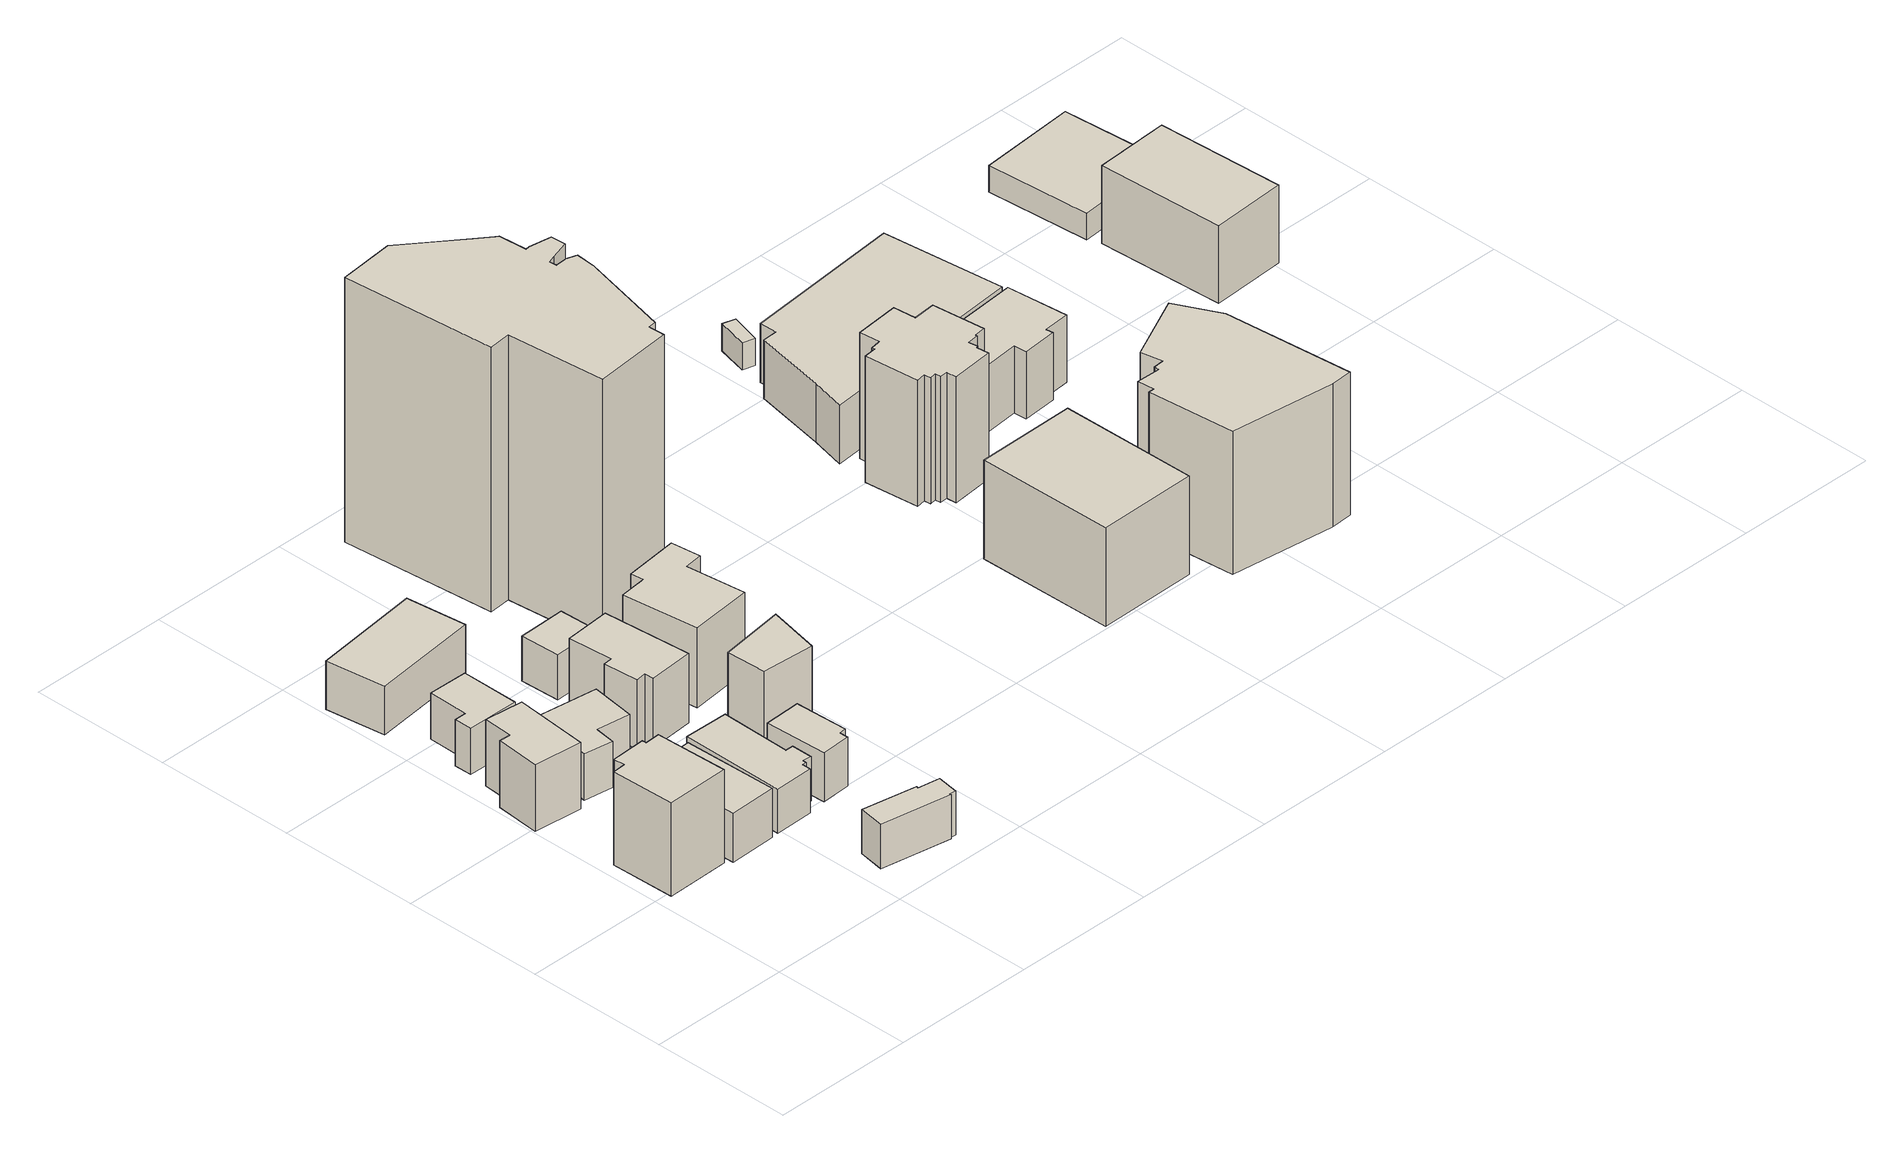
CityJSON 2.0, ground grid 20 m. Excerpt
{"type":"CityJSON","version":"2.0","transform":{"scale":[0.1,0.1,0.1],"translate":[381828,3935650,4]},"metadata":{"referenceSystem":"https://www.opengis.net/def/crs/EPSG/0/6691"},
"CityObjects":{
"building1":{"type":"Building","attributes":{"平成28年度建物利用現況.図形面積":92.58,"平成28年度建物利用現況.建物地上階数":2,"平成28年度建物利用現況.建物地下階数":0,"平成28年度建物利用現況.建物構造コード":"21","平成28年度建物利用現況.建物用途分類コード":"142","平成28年度建物利用現況.建物用途細分類コード":"0","平成28年度建物利用現況.延べ面積換算コード":"1","平成28年度建物利用現況.変化フラグ":"0","平成28年度建物利用現況.延べ面積換算係数":"1.000","平成28年度建物利用現況.過年度修正フラグ":"0","平成28年度建物利用現況.調整フラグ":"0","平成28年度建物利用現況.区市町村コード":"111","平成28年度建物利用現況.大字・町コード":"59","平成28年度建物利用現況.町・丁目コード":"3","平成28年度建物利用現況.13_区市町村コード_大字・町コード_町・丁目コード":"13111059003","平成28年度建物利用現況.区市町村名称":"大田区","平成28年度建物利用現況.町丁目名称":"矢口三丁目","地域地区":"11,18,25","多摩川浸水想定区域（計画規模）.規模":"L1","多摩川浸水想定区域（計画規模）.浸水ランク":"2","多摩川浸水想定区域（計画規模）.浸水深":2.26,"多摩川浸水想定区域（想定最大規模）.規模":"L2","多摩川浸水想定区域（想定最大規模）.浸水ランク":"3","多摩川浸水想定区域（想定最大規模）.浸水深":3.07,"多摩川浸水想定区域（想定最大規模）.継続時間":1,"城南地区浸水想定区域（想定最大規模）.規模":"L2","城南地区浸水想定区域（想定最大規模）.浸水ランク":"1","城南地区浸水想定区域（想定最大規模）.浸水深":0.427,"usage":"415","measuredHeight":14,"storeysAboveGround":2,"storeysBelowGround":0,"BuildingDetails.buildingRoofEdgeArea":92.58,"BuildingDetails.fireproofStructureType":"1003","BuildingDetails.districtsAndZonesType":"11","BuildingDetails.landUsePlanType":"2115","BuildingDetails.prefecture":"13","BuildingDetails.city":"13111","BuildingDetails.surveyYear":2016},"geometry":[{"type":"Solid","lod":"1","boundaries":[[[[0,1,2,3,4,5,6,7]],[[6,8,9,7]],[[5,10,8,6]],[[4,11,10,5]],[[3,12,11,4]],[[2,13,12,3]],[[1,14,13,2]],[[0,15,14,1]],[[7,9,15,0]],[[8,10,11,12,13,14,15,9]]]]}]},
"building2":{"type":"Building","attributes":{"平成28年度建物利用現況.図形面積":66.77,"平成28年度建物利用現況.建物地上階数":2,"平成28年度建物利用現況.建物地下階数":0,"平成28年度建物利用現況.建物構造コード":"21","平成28年度建物利用現況.建物用途分類コード":"131","平成28年度建物利用現況.建物用途細分類コード":"0","平成28年度建物利用現況.延べ面積換算コード":"2","平成28年度建物利用現況.変化フラグ":"0","平成28年度建物利用現況.延べ面積換算係数":"0.900","平成28年度建物利用現況.過年度修正フラグ":"0","平成28年度建物利用現況.調整フラグ":"0","平成28年度建物利用現況.区市町村コード":"111","平成28年度建物利用現況.大字・町コード":"59","平成28年度建物利用現況.町・丁目コード":"3","平成28年度建物利用現況.13_区市町村コード_大字・町コード_町・丁目コード":"13111059003","平成28年度建物利用現況.区市町村名称":"大田区","平成28年度建物利用現況.町丁目名称":"矢口三丁目","地域地区":"11,18,25","多摩川浸水想定区域（計画規模）.規模":"L1","多摩川浸水想定区域（計画規模）.浸水ランク":"2","多摩川浸水想定区域（計画規模）.浸水深":2.33,"多摩川浸水想定区域（想定最大規模）.規模":"L2","多摩川浸水想定区域（想定最大規模）.浸水ランク":"3","多摩川浸水想定区域（想定最大規模）.浸水深":3.12,"多摩川浸水想定区域（想定最大規模）.継続時間":2,"城南地区浸水想定区域（想定最大規模）.規模":"L2","城南地区浸水想定区域（想定最大規模）.浸水ランク":"1","城南地区浸水想定区域（想定最大規模）.浸水深":0.427,"usage":"411","measuredHeight":9.8,"storeysAboveGround":2,"storeysBelowGround":0,"BuildingDetails.buildingRoofEdgeArea":66.77,"BuildingDetails.fireproofStructureType":"1003","BuildingDetails.districtsAndZonesType":"11","BuildingDetails.landUsePlanType":"2111","BuildingDetails.prefecture":"13","BuildingDetails.city":"13111","BuildingDetails.surveyYear":2016},"geometry":[{"type":"Solid","lod":"1","boundaries":[[[[16,17,18,19,20,21]],[[20,22,23,21]],[[19,24,22,20]],[[18,25,24,19]],[[17,26,25,18]],[[16,27,26,17]],[[21,23,27,16]],[[22,24,25,26,27,23]]]]}]},
"building3":{"type":"Building","attributes":{"平成28年度建物利用現況.図形面積":88.74,"平成28年度建物利用現況.建物地上階数":2,"平成28年度建物利用現況.建物地下階数":0,"平成28年度建物利用現況.建物構造コード":"21","平成28年度建物利用現況.建物用途分類コード":"132","平成28年度建物利用現況.建物用途細分類コード":"0","平成28年度建物利用現況.延べ面積換算コード":"1","平成28年度建物利用現況.変化フラグ":"0","平成28年度建物利用現況.延べ面積換算係数":"1.000","平成28年度建物利用現況.過年度修正フラグ":"0","平成28年度建物利用現況.調整フラグ":"0","平成28年度建物利用現況.区市町村コード":"111","平成28年度建物利用現況.大字・町コード":"59","平成28年度建物利用現況.町・丁目コード":"3","平成28年度建物利用現況.13_区市町村コード_大字・町コード_町・丁目コード":"13111059003","平成28年度建物利用現況.区市町村名称":"大田区","平成28年度建物利用現況.町丁目名称":"矢口三丁目","地域地区":"11,18,24","多摩川浸水想定区域（計画規模）.規模":"L1","多摩川浸水想定区域（計画規模）.浸水ランク":"2","多摩川浸水想定区域（計画規模）.浸水深":2.26,"多摩川浸水想定区域（想定最大規模）.規模":"L2","多摩川浸水想定区域（想定最大規模）.浸水ランク":"3","多摩川浸水想定区域（想定最大規模）.浸水深":3.07,"多摩川浸水想定区域（想定最大規模）.継続時間":1,"城南地区浸水想定区域（想定最大規模）.規模":"L2","城南地区浸水想定区域（想定最大規模）.浸水ランク":"1","城南地区浸水想定区域（想定最大規模）.浸水深":0.427,"usage":"412","measuredHeight":7.5,"storeysAboveGround":2,"storeysBelowGround":0,"BuildingDetails.buildingRoofEdgeArea":88.74,"BuildingDetails.fireproofStructureType":"1003","BuildingDetails.districtsAndZonesType":"11","BuildingDetails.landUsePlanType":"2112","BuildingDetails.prefecture":"13","BuildingDetails.city":"13111","BuildingDetails.surveyYear":2016},"geometry":[{"type":"Solid","lod":"1","boundaries":[[[[28,29,30,31]],[[30,32,33,31]],[[29,34,32,30]],[[28,35,34,29]],[[31,33,35,28]],[[32,34,35,33]]]]}]},
"building4":{"type":"Building","attributes":{"平成28年度建物利用現況.図形面積":69.05,"平成28年度建物利用現況.建物地上階数":2,"平成28年度建物利用現況.建物地下階数":0,"平成28年度建物利用現況.建物構造コード":"22","平成28年度建物利用現況.建物用途分類コード":"132","平成28年度建物利用現況.建物用途細分類コード":"0","平成28年度建物利用現況.延べ面積換算コード":"1","平成28年度建物利用現況.変化フラグ":"0","平成28年度建物利用現況.延べ面積換算係数":"1.000","平成28年度建物利用現況.過年度修正フラグ":"0","平成28年度建物利用現況.調整フラグ":"0","平成28年度建物利用現況.区市町村コード":"111","平成28年度建物利用現況.大字・町コード":"59","平成28年度建物利用現況.町・丁目コード":"3","平成28年度建物利用現況.13_区市町村コード_大字・町コード_町・丁目コード":"13111059003","平成28年度建物利用現況.区市町村名称":"大田区","平成28年度建物利用現況.町丁目名称":"矢口三丁目","地域地区":"11,18,25","多摩川浸水想定区域（計画規模）.規模":"L1","多摩川浸水想定区域（計画規模）.浸水ランク":"2","多摩川浸水想定区域（計画規模）.浸水深":1.98,"多摩川浸水想定区域（想定最大規模）.規模":"L2","多摩川浸水想定区域（想定最大規模）.浸水ランク":"2","多摩川浸水想定区域（想定最大規模）.浸水深":2.73,"多摩川浸水想定区域（想定最大規模）.継続時間":1,"城南地区浸水想定区域（想定最大規模）.規模":"L2","城南地区浸水想定区域（想定最大規模）.浸水ランク":"1","城南地区浸水想定区域（想定最大規模）.浸水深":0.201,"usage":"412","measuredHeight":7.2,"storeysAboveGround":2,"storeysBelowGround":0,"BuildingDetails.buildingRoofEdgeArea":69.05,"BuildingDetails.fireproofStructureType":"1003","BuildingDetails.districtsAndZonesType":"11","BuildingDetails.landUsePlanType":"2112","BuildingDetails.prefecture":"13","BuildingDetails.city":"13111","BuildingDetails.surveyYear":2016},"geometry":[{"type":"Solid","lod":"1","boundaries":[[[[36,37,38,39,40,41]],[[40,42,43,41]],[[39,44,42,40]],[[38,45,44,39]],[[37,46,45,38]],[[36,47,46,37]],[[41,43,47,36]],[[42,44,45,46,47,43]]]]}]},
"building5":{"type":"Building","attributes":{"平成28年度建物利用現況.図形面積":39.09,"平成28年度建物利用現況.建物構造コード":"12","平成28年度建物利用現況.建物用途分類コード":"111","平成28年度建物利用現況.建物用途細分類コード":"0","平成28年度建物利用現況.延べ面積換算コード":"1","平成28年度建物利用現況.変化フラグ":"0","平成28年度建物利用現況.延べ面積換算係数":"1.000","平成28年度建物利用現況.過年度修正フラグ":"0","平成28年度建物利用現況.調整フラグ":"0","平成28年度建物利用現況.区市町村コード":"111","平成28年度建物利用現況.大字・町コード":"59","平成28年度建物利用現況.町・丁目コード":"3","平成28年度建物利用現況.13_区市町村コード_大字・町コード_町・丁目コード":"13111059003","平成28年度建物利用現況.区市町村名称":"大田区","平成28年度建物利用現況.町丁目名称":"矢口三丁目","地域地区":"11,18,24","usage":"421","measuredHeight":6.9,"storeysAboveGround":1,"storeysBelowGround":0,"BuildingDetails.buildingRoofEdgeArea":39.09,"BuildingDetails.fireproofStructureType":"1002","BuildingDetails.districtsAndZonesType":"11","BuildingDetails.landUsePlanType":"2141","BuildingDetails.prefecture":"13","BuildingDetails.city":"13111","BuildingDetails.surveyYear":2016},"geometry":[{"type":"Solid","lod":"1","boundaries":[[[[48,49,50,51,52,53,54,55]],[[54,56,57,55]],[[53,58,56,54]],[[52,59,58,53]],[[51,60,59,52]],[[50,61,60,51]],[[49,62,61,50]],[[48,63,62,49]],[[55,57,63,48]],[[56,58,59,60,61,62,63,57]]]]}]},
"building6":{"type":"Building","attributes":{"平成28年度建物利用現況.図形面積":69.49,"平成28年度建物利用現況.建物地上階数":2,"平成28年度建物利用現況.建物地下階数":0,"平成28年度建物利用現況.建物構造コード":"21","平成28年度建物利用現況.建物用途分類コード":"131","平成28年度建物利用現況.建物用途細分類コード":"0","平成28年度建物利用現況.延べ面積換算コード":"2","平成28年度建物利用現況.変化フラグ":"0","平成28年度建物利用現況.延べ面積換算係数":"0.900","平成28年度建物利用現況.過年度修正フラグ":"0","平成28年度建物利用現況.調整フラグ":"0","平成28年度建物利用現況.区市町村コード":"111","平成28年度建物利用現況.大字・町コード":"59","平成28年度建物利用現況.町・丁目コード":"3","平成28年度建物利用現況.13_区市町村コード_大字・町コード_町・丁目コード":"13111059003","平成28年度建物利用現況.区市町村名称":"大田区","平成28年度建物利用現況.町丁目名称":"矢口三丁目","地域地区":"11,18,25","多摩川浸水想定区域（計画規模）.規模":"L1","多摩川浸水想定区域（計画規模）.浸水ランク":"2","多摩川浸水想定区域（計画規模）.浸水深":2.33,"多摩川浸水想定区域（想定最大規模）.規模":"L2","多摩川浸水想定区域（想定最大規模）.浸水ランク":"3","多摩川浸水想定区域（想定最大規模）.浸水深":3.12,"多摩川浸水想定区域（想定最大規模）.継続時間":2,"城南地区浸水想定区域（想定最大規模）.規模":"L2","城南地区浸水想定区域（想定最大規模）.浸水ランク":"1","城南地区浸水想定区域（想定最大規模）.浸水深":0.427,"usage":"411","measuredHeight":9.1,"storeysAboveGround":2,"storeysBelowGround":0,"BuildingDetails.buildingRoofEdgeArea":69.49,"BuildingDetails.fireproofStructureType":"1003","BuildingDetails.districtsAndZonesType":"11","BuildingDetails.landUsePlanType":"2111","BuildingDetails.prefecture":"13","BuildingDetails.city":"13111","BuildingDetails.surveyYear":2016},"geometry":[{"type":"Solid","lod":"1","boundaries":[[[[64,65,66,67,68,69]],[[68,70,71,69]],[[67,72,70,68]],[[66,73,72,67]],[[65,74,73,66]],[[64,75,74,65]],[[69,71,75,64]],[[70,72,73,74,75,71]]]]}]},
"building7":{"type":"Building","attributes":{"平成28年度建物利用現況.図形面積":131.87,"平成28年度建物利用現況.建物地上階数":2,"平成28年度建物利用現況.建物地下階数":0,"平成28年度建物利用現況.建物構造コード":"21","平成28年度建物利用現況.建物用途分類コード":"131","平成28年度建物利用現況.建物用途細分類コード":"0","平成28年度建物利用現況.延べ面積換算コード":"1","平成28年度建物利用現況.変化フラグ":"0","平成28年度建物利用現況.延べ面積換算係数":"1.000","平成28年度建物利用現況.過年度修正フラグ":"0","平成28年度建物利用現況.調整フラグ":"0","平成28年度建物利用現況.区市町村コード":"111","平成28年度建物利用現況.大字・町コード":"59","平成28年度建物利用現況.町・丁目コード":"3","平成28年度建物利用現況.13_区市町村コード_大字・町コード_町・丁目コード":"13111059003","平成28年度建物利用現況.区市町村名称":"大田区","平成28年度建物利用現況.町丁目名称":"矢口三丁目","地域地区":"11,18,25","多摩川浸水想定区域（計画規模）.規模":"L1","多摩川浸水想定区域（計画規模）.浸水ランク":"2","多摩川浸水想定区域（計画規模）.浸水深":1.88,"多摩川浸水想定区域（想定最大規模）.規模":"L2","多摩川浸水想定区域（想定最大規模）.浸水ランク":"2","多摩川浸水想定区域（想定最大規模）.浸水深":2.63,"多摩川浸水想定区域（想定最大規模）.継続時間":1,"城南地区浸水想定区域（想定最大規模）.規模":"L2","城南地区浸水想定区域（想定最大規模）.浸水ランク":"1","城南地区浸水想定区域（想定最大規模）.浸水深":0.377,"usage":"411","measuredHeight":6.9,"storeysAboveGround":2,"storeysBelowGround":0,"BuildingDetails.buildingRoofEdgeArea":131.87,"BuildingDetails.fireproofStructureType":"1003","BuildingDetails.districtsAndZonesType":"11","BuildingDetails.landUsePlanType":"2111","BuildingDetails.prefecture":"13","BuildingDetails.city":"13111","BuildingDetails.surveyYear":2016},"geometry":[{"type":"Solid","lod":"1","boundaries":[[[[76,77,78,79]],[[78,80,81,79]],[[77,82,80,78]],[[76,83,82,77]],[[79,81,83,76]],[[80,82,83,81]]]]}]},
"building8":{"type":"Building","attributes":{"平成28年度建物利用現況.図形面積":93.46,"平成28年度建物利用現況.建物地上階数":2,"平成28年度建物利用現況.建物地下階数":0,"平成28年度建物利用現況.建物構造コード":"21","平成28年度建物利用現況.建物用途分類コード":"132","平成28年度建物利用現況.建物用途細分類コード":"0","平成28年度建物利用現況.延べ面積換算コード":"1","平成28年度建物利用現況.変化フラグ":"0","平成28年度建物利用現況.延べ面積換算係数":"1.000","平成28年度建物利用現況.過年度修正フラグ":"0","平成28年度建物利用現況.調整フラグ":"0","平成28年度建物利用現況.区市町村コード":"111","平成28年度建物利用現況.大字・町コード":"59","平成28年度建物利用現況.町・丁目コード":"3","平成28年度建物利用現況.13_区市町村コード_大字・町コード_町・丁目コード":"13111059003","平成28年度建物利用現況.区市町村名称":"大田区","平成28年度建物利用現況.町丁目名称":"矢口三丁目","地域地区":"11,18,24","多摩川浸水想定区域（計画規模）.規模":"L1","多摩川浸水想定区域（計画規模）.浸水ランク":"2","多摩川浸水想定区域（計画規模）.浸水深":1.39,"多摩川浸水想定区域（想定最大規模）.規模":"L2","多摩川浸水想定区域（想定最大規模）.浸水ランク":"2","多摩川浸水想定区域（想定最大規模）.浸水深":2.13,"多摩川浸水想定区域（想定最大規模）.継続時間":2,"城南地区浸水想定区域（想定最大規模）.規模":"L2","城南地区浸水想定区域（想定最大規模）.浸水ランク":"1","城南地区浸水想定区域（想定最大規模）.浸水深":0.373,"usage":"412","measuredHeight":6.9,"storeysAboveGround":2,"storeysBelowGround":0,"BuildingDetails.buildingRoofEdgeArea":93.46,"BuildingDetails.fireproofStructureType":"1003","BuildingDetails.districtsAndZonesType":"11","BuildingDetails.landUsePlanType":"2112","BuildingDetails.prefecture":"13","BuildingDetails.city":"13111","BuildingDetails.surveyYear":2016},"geometry":[{"type":"Solid","lod":"1","boundaries":[[[[84,85,86,87,88,89,90,91,92,93]],[[92,94,95,93]],[[91,96,94,92]],[[90,97,96,91]],[[89,98,97,90]],[[88,99,98,89]],[[87,100,99,88]],[[86,101,100,87]],[[85,102,101,86]],[[84,103,102,85]],[[93,95,103,84]],[[94,96,97,98,99,100,101,102,103,95]]]]}]},
"building9":{"type":"Building","attributes":{"平成28年度建物利用現況.図形面積":44.34,"平成28年度建物利用現況.建物地上階数":2,"平成28年度建物利用現況.建物地下階数":0,"平成28年度建物利用現況.建物構造コード":"21","平成28年度建物利用現況.建物用途分類コード":"131","平成28年度建物利用現況.建物用途細分類コード":"0","平成28年度建物利用現況.延べ面積換算コード":"1","平成28年度建物利用現況.変化フラグ":"0","平成28年度建物利用現況.延べ面積換算係数":"1.000","平成28年度建物利用現況.過年度修正フラグ":"0","平成28年度建物利用現況.調整フラグ":"0","平成28年度建物利用現況.区市町村コード":"111","平成28年度建物利用現況.大字・町コード":"59","平成28年度建物利用現況.町・丁目コード":"3","平成28年度建物利用現況.13_区市町村コード_大字・町コード_町・丁目コード":"13111059003","平成28年度建物利用現況.区市町村名称":"大田区","平成28年度建物利用現況.町丁目名称":"矢口三丁目","地域地区":"11,18,24","多摩川浸水想定区域（計画規模）.規模":"L1","多摩川浸水想定区域（計画規模）.浸水ランク":"1","多摩川浸水想定区域（計画規模）.浸水深":0.39,"多摩川浸水想定区域（想定最大規模）.規模":"L2","多摩川浸水想定区域（想定最大規模）.浸水ランク":"2","多摩川浸水想定区域（想定最大規模）.浸水深":1.13,"多摩川浸水想定区域（想定最大規模）.継続時間":2,"usage":"411","measuredHeight":7.5,"storeysAboveGround":2,"storeysBelowGround":0,"BuildingDetails.buildingRoofEdgeArea":44.34,"BuildingDetails.fireproofStructureType":"1003","BuildingDetails.districtsAndZonesType":"11","BuildingDetails.landUsePlanType":"2111","BuildingDetails.prefecture":"13","BuildingDetails.city":"13111","BuildingDetails.surveyYear":2016},"geometry":[{"type":"Solid","lod":"1","boundaries":[[[[104,105,106,107,108,109]],[[108,110,111,109]],[[107,112,110,108]],[[106,113,112,107]],[[105,114,113,106]],[[104,115,114,105]],[[109,111,115,104]],[[110,112,113,114,115,111]]]]}]},
"building10":{"type":"Building","attributes":{"平成28年度建物利用現況.図形面積":87.43,"平成28年度建物利用現況.建物地上階数":3,"平成28年度建物利用現況.建物地下階数":0,"平成28年度建物利用現況.建物構造コード":"11","平成28年度建物利用現況.建物用途分類コード":"142","平成28年度建物利用現況.建物用途細分類コード":"0","平成28年度建物利用現況.延べ面積換算コード":"1","平成28年度建物利用現況.変化フラグ":"0","平成28年度建物利用現況.延べ面積換算係数":"1.000","平成28年度建物利用現況.過年度修正フラグ":"0","平成28年度建物利用現況.調整フラグ":"0","平成28年度建物利用現況.区市町村コード":"111","平成28年度建物利用現況.大字・町コード":"59","平成28年度建物利用現況.町・丁目コード":"3","平成28年度建物利用現況.13_区市町村コード_大字・町コード_町・丁目コード":"13111059003","平成28年度建物利用現況.区市町村名称":"大田区","平成28年度建物利用現況.町丁目名称":"矢口三丁目","地域地区":"11,18,24","多摩川浸水想定区域（計画規模）.規模":"L1","多摩川浸水想定区域（計画規模）.浸水ランク":"2","多摩川浸水想定区域（計画規模）.浸水深":2.28,"多摩川浸水想定区域（想定最大規模）.規模":"L2","多摩川浸水想定区域（想定最大規模）.浸水ランク":"3","多摩川浸水想定区域（想定最大規模）.浸水深":3.02,"多摩川浸水想定区域（想定最大規模）.継続時間":2,"城南地区浸水想定区域（想定最大規模）.規模":"L2","城南地区浸水想定区域（想定最大規模）.浸水ランク":"1","城南地区浸水想定区域（想定最大規模）.浸水深":0.373,"usage":"415","measuredHeight":11.1,"storeysAboveGround":3,"storeysBelowGround":0,"BuildingDetails.buildingRoofEdgeArea":87.43,"BuildingDetails.fireproofStructureType":"1001","BuildingDetails.districtsAndZonesType":"11","BuildingDetails.landUsePlanType":"2115","BuildingDetails.prefecture":"13","BuildingDetails.city":"13111","BuildingDetails.surveyYear":2016},"geometry":[{"type":"Solid","lod":"1","boundaries":[[[[116,117,118,119,120,121,122,123]],[[122,124,125,123]],[[121,126,124,122]],[[120,127,126,121]],[[119,128,127,120]],[[118,129,128,119]],[[117,130,129,118]],[[116,131,130,117]],[[123,125,131,116]],[[124,126,127,128,129,130,131,125]]]]}]},
"building11":{"type":"Building","attributes":{"平成28年度建物利用現況.図形面積":37.6,"平成28年度建物利用現況.建物地上階数":2,"平成28年度建物利用現況.建物地下階数":0,"平成28年度建物利用現況.建物構造コード":"21","平成28年度建物利用現況.建物用途分類コード":"131","平成28年度建物利用現況.建物用途細分類コード":"0","平成28年度建物利用現況.延べ面積換算コード":"1","平成28年度建物利用現況.変化フラグ":"0","平成28年度建物利用現況.延べ面積換算係数":"1.000","平成28年度建物利用現況.過年度修正フラグ":"0","平成28年度建物利用現況.調整フラグ":"0","平成28年度建物利用現況.区市町村コード":"111","平成28年度建物利用現況.大字・町コード":"59","平成28年度建物利用現況.町・丁目コード":"3","平成28年度建物利用現況.13_区市町村コード_大字・町コード_町・丁目コード":"13111059003","平成28年度建物利用現況.区市町村名称":"大田区","平成28年度建物利用現況.町丁目名称":"矢口三丁目","地域地区":"11,18,24","多摩川浸水想定区域（計画規模）.規模":"L1","多摩川浸水想定区域（計画規模）.浸水ランク":"2","多摩川浸水想定区域（計画規模）.浸水深":2.16,"多摩川浸水想定区域（想定最大規模）.規模":"L2","多摩川浸水想定区域（想定最大規模）.浸水ランク":"2","多摩川浸水想定区域（想定最大規模）.浸水深":2.88,"多摩川浸水想定区域（想定最大規模）.継続時間":1,"城南地区浸水想定区域（想定最大規模）.規模":"L2","城南地区浸水想定区域（想定最大規模）.浸水ランク":"1","城南地区浸水想定区域（想定最大規模）.浸水深":0.201,"usage":"411","measuredHeight":6.9,"storeysAboveGround":2,"storeysBelowGround":0,"BuildingDetails.buildingRoofEdgeArea":37.6,"BuildingDetails.fireproofStructureType":"1003","BuildingDetails.districtsAndZonesType":"11","BuildingDetails.landUsePlanType":"2111","BuildingDetails.prefecture":"13","BuildingDetails.city":"13111","BuildingDetails.surveyYear":2016},"geometry":[{"type":"Solid","lod":"1","boundaries":[[[[132,133,134,135]],[[134,136,137,135]],[[133,138,136,134]],[[132,139,138,133]],[[135,137,139,132]],[[136,138,139,137]]]]}]},
"building12":{"type":"Building","attributes":{"平成28年度建物利用現況.図形面積":54.02,"平成28年度建物利用現況.建物地上階数":4,"平成28年度建物利用現況.建物地下階数":0,"平成28年度建物利用現況.建物構造コード":"11","平成28年度建物利用現況.建物用途分類コード":"142","平成28年度建物利用現況.建物用途細分類コード":"0","平成28年度建物利用現況.延べ面積換算コード":"1","平成28年度建物利用現況.変化フラグ":"0","平成28年度建物利用現況.延べ面積換算係数":"1.000","平成28年度建物利用現況.過年度修正フラグ":"0","平成28年度建物利用現況.調整フラグ":"0","平成28年度建物利用現況.区市町村コード":"111","平成28年度建物利用現況.大字・町コード":"59","平成28年度建物利用現況.町・丁目コード":"3","平成28年度建物利用現況.13_区市町村コード_大字・町コード_町・丁目コード":"13111059003","平成28年度建物利用現況.区市町村名称":"大田区","平成28年度建物利用現況.町丁目名称":"矢口三丁目","地域地区":"11,18,24","多摩川浸水想定区域（計画規模）.規模":"L1","多摩川浸水想定区域（計画規模）.浸水ランク":"2","多摩川浸水想定区域（計画規模）.浸水深":2.08,"多摩川浸水想定区域（想定最大規模）.規模":"L2","多摩川浸水想定区域（想定最大規模）.浸水ランク":"2","多摩川浸水想定区域（想定最大規模）.浸水深":0.72,"多摩川浸水想定区域（想定最大規模）.継続時間":2,"城南地区浸水想定区域（想定最大規模）.規模":"L2","城南地区浸水想定区域（想定最大規模）.浸水ランク":"1","城南地区浸水想定区域（想定最大規模）.浸水深":0.373,"usage":"415","measuredHeight":16.1,"storeysAboveGround":4,"storeysBelowGround":0,"BuildingDetails.buildingRoofEdgeArea":54.02,"BuildingDetails.fireproofStructureType":"1001","BuildingDetails.districtsAndZonesType":"11","BuildingDetails.landUsePlanType":"2115","BuildingDetails.prefecture":"13","BuildingDetails.city":"13111","BuildingDetails.surveyYear":2016},"geometry":[{"type":"Solid","lod":"1","boundaries":[[[[140,141,142,143]],[[142,144,145,143]],[[141,146,144,142]],[[140,147,146,141]],[[143,145,147,140]],[[144,146,147,145]]]]}]},
"building13":{"type":"Building","attributes":{"平成28年度建物利用現況.図形面積":117.92,"平成28年度建物利用現況.建物地上階数":3,"平成28年度建物利用現況.建物地下階数":0,"平成28年度建物利用現況.建物構造コード":"11","平成28年度建物利用現況.建物用途分類コード":"142","平成28年度建物利用現況.建物用途細分類コード":"0","平成28年度建物利用現況.延べ面積換算コード":"1","平成28年度建物利用現況.変化フラグ":"0","平成28年度建物利用現況.延べ面積換算係数":"1.000","平成28年度建物利用現況.過年度修正フラグ":"0","平成28年度建物利用現況.調整フラグ":"0","平成28年度建物利用現況.区市町村コード":"111","平成28年度建物利用現況.大字・町コード":"59","平成28年度建物利用現況.町・丁目コード":"3","平成28年度建物利用現況.13_区市町村コード_大字・町コード_町・丁目コード":"13111059003","平成28年度建物利用現況.区市町村名称":"大田区","平成28年度建物利用現況.町丁目名称":"矢口三丁目","地域地区":"11,18,24","多摩川浸水想定区域（計画規模）.規模":"L1","多摩川浸水想定区域（計画規模）.浸水ランク":"1","多摩川浸水想定区域（計画規模）.浸水深":0.38,"多摩川浸水想定区域（想定最大規模）.規模":"L2","多摩川浸水想定区域（想定最大規模）.浸水ランク":"2","多摩川浸水想定区域（想定最大規模）.浸水深":1.12,"多摩川浸水想定区域（想定最大規模）.継続時間":2,"城南地区浸水想定区域（想定最大規模）.規模":"L2","城南地区浸水想定区域（想定最大規模）.浸水ランク":"1","城南地区浸水想定区域（想定最大規模）.浸水深":0.014,"usage":"415","measuredHeight":14.4,"storeysAboveGround":3,"storeysBelowGround":0,"BuildingDetails.buildingRoofEdgeArea":117.92,"BuildingDetails.fireproofStructureType":"1001","BuildingDetails.districtsAndZonesType":"11","BuildingDetails.landUsePlanType":"2115","BuildingDetails.prefecture":"13","BuildingDetails.city":"13111","BuildingDetails.surveyYear":2016},"geometry":[{"type":"Solid","lod":"1","boundaries":[[[[148,149,150,151,152,153,154,155]],[[154,156,157,155]],[[153,158,156,154]],[[152,159,158,153]],[[151,160,159,152]],[[150,161,160,151]],[[149,162,161,150]],[[148,163,162,149]],[[155,157,163,148]],[[156,158,159,160,161,162,163,157]]]]}]},
"building14":{"type":"Building","attributes":{"平成28年度建物利用現況.図形面積":561.04,"平成28年度建物利用現況.建物地上階数":13,"平成28年度建物利用現況.建物地下階数":0,"平成28年度建物利用現況.建物構造コード":"11","平成28年度建物利用現況.建物用途分類コード":"132","平成28年度建物利用現況.建物用途細分類コード":"0","平成28年度建物利用現況.延べ面積換算コード":"2","平成28年度建物利用現況.変化フラグ":"0","平成28年度建物利用現況.延べ面積換算係数":"0.800","平成28年度建物利用現況.過年度修正フラグ":"0","平成28年度建物利用現況.調整フラグ":"0","平成28年度建物利用現況.区市町村コード":"111","平成28年度建物利用現況.大字・町コード":"59","平成28年度建物利用現況.町・丁目コード":"3","平成28年度建物利用現況.13_区市町村コード_大字・町コード_町・丁目コード":"13111059003","平成28年度建物利用現況.区市町村名称":"大田区","平成28年度建物利用現況.町丁目名称":"矢口三丁目","地域地区":"11,18,24","多摩川浸水想定区域（計画規模）.規模":"L1","多摩川浸水想定区域（計画規模）.浸水ランク":"2","多摩川浸水想定区域（計画規模）.浸水深":1.16,"多摩川浸水想定区域（想定最大規模）.規模":"L2","多摩川浸水想定区域（想定最大規模）.浸水ランク":"2","多摩川浸水想定区域（想定最大規模）.浸水深":1.88,"多摩川浸水想定区域（想定最大規模）.継続時間":1,"城南地区浸水想定区域（想定最大規模）.規模":"L2","城南地区浸水想定区域（想定最大規模）.浸水ランク":"1","城南地区浸水想定区域（想定最大規模）.浸水深":0.377,"usage":"412","measuredHeight":41.1,"storeysAboveGround":13,"storeysBelowGround":0,"BuildingDetails.buildingRoofEdgeArea":561.04,"BuildingDetails.fireproofStructureType":"1001","BuildingDetails.districtsAndZonesType":"11","BuildingDetails.landUsePlanType":"2112","BuildingDetails.prefecture":"13","BuildingDetails.city":"13111","BuildingDetails.surveyYear":2016},"geometry":[{"type":"Solid","lod":"1","boundaries":[[[[164,165,166,167,168,169,170,171,172,173,174,175,176,177,178,179,180,181,182,183,184,185,186]],[[185,187,188,186]],[[184,189,187,185]],[[183,190,189,184]],[[182,191,190,183]],[[181,192,191,182]],[[180,193,192,181]],[[179,194,193,180]],[[178,195,194,179]],[[177,196,195,178]],[[176,197,196,177]],[[175,198,197,176]],[[174,199,198,175]],[[173,200,199,174]],[[172,201,200,173]],[[171,202,201,172]],[[170,203,202,171]],[[169,204,203,170]],[[168,205,204,169]],[[167,206,205,168]],[[166,207,206,167]],[[165,208,207,166]],[[164,209,208,165]],[[186,188,209,164]],[[187,189,190,191,192,193,194,195,196,197,198,199,200,201,202,203,204,205,206,207,208,209,188]]]]}]},
"building15":{"type":"Building","attributes":{"平成28年度建物利用現況.図形面積":273.25,"平成28年度建物利用現況.建物地上階数":3,"平成28年度建物利用現況.建物地下階数":0,"平成28年度建物利用現況.建物構造コード":"11","平成28年度建物利用現況.建物用途分類コード":"114","平成28年度建物利用現況.建物用途細分類コード":"1","平成28年度建物利用現況.延べ面積換算コード":"1","平成28年度建物利用現況.変化フラグ":"0","平成28年度建物利用現況.延べ面積換算係数":"1.000","平成28年度建物利用現況.過年度修正フラグ":"0","平成28年度建物利用現況.調整フラグ":"0","平成28年度建物利用現況.区市町村コード":"111","平成28年度建物利用現況.大字・町コード":"24","平成28年度建物利用現況.町・丁目コード":"2","平成28年度建物利用現況.13_区市町村コード_大字・町コード_町・丁目コード":"13111024002","平成28年度建物利用現況.区市町村名称":"大田区","平成28年度建物利用現況.町丁目名称":"多摩川二丁目","地域地区":"11,18,24","多摩川浸水想定区域（計画規模）.規模":"L1","多摩川浸水想定区域（計画規模）.浸水ランク":"2","多摩川浸水想定区域（計画規模）.浸水深":1,"多摩川浸水想定区域（想定最大規模）.規模":"L2","多摩川浸水想定区域（想定最大規模）.浸水ランク":"2","多摩川浸水想定区域（想定最大規模）.浸水深":1.55,"多摩川浸水想定区域（想定最大規模）.継続時間":1,"城南地区浸水想定区域（想定最大規模）.規模":"L2","城南地区浸水想定区域（想定最大規模）.浸水ランク":"1","城南地区浸水想定区域（想定最大規模）.浸水深":0.008,"usage":"452","measuredHeight":15.6,"storeysAboveGround":3,"storeysBelowGround":0,"BuildingDetails.buildingRoofEdgeArea":273.25,"BuildingDetails.fireproofStructureType":"1001","BuildingDetails.districtsAndZonesType":"11","BuildingDetails.landUsePlanType":"2143","BuildingDetails.prefecture":"13","BuildingDetails.city":"13111","BuildingDetails.surveyYear":2016},"geometry":[{"type":"Solid","lod":"1","boundaries":[[[[210,211,212,213]],[[212,214,215,213]],[[211,216,214,212]],[[210,217,216,211]],[[213,215,217,210]],[[214,216,217,215]]]]}]},
"building16":{"type":"Building","attributes":{"平成28年度建物利用現況.図形面積":141.83,"平成28年度建物利用現況.建物地上階数":4,"平成28年度建物利用現況.建物地下階数":0,"平成28年度建物利用現況.建物構造コード":"11","平成28年度建物利用現況.建物用途分類コード":"121","平成28年度建物利用現況.建物用途細分類コード":"0","平成28年度建物利用現況.延べ面積換算コード":"1","平成28年度建物利用現況.変化フラグ":"0","平成28年度建物利用現況.延べ面積換算係数":"1.000","平成28年度建物利用現況.過年度修正フラグ":"0","平成28年度建物利用現況.調整フラグ":"0","平成28年度建物利用現況.区市町村コード":"111","平成28年度建物利用現況.大字・町コード":"24","平成28年度建物利用現況.町・丁目コード":"2","平成28年度建物利用現況.13_区市町村コード_大字・町コード_町・丁目コード":"13111024002","平成28年度建物利用現況.区市町村名称":"大田区","平成28年度建物利用現況.町丁目名称":"多摩川二丁目","地域地区":"11,18,24","多摩川浸水想定区域（計画規模）.規模":"L1","多摩川浸水想定区域（計画規模）.浸水ランク":"2","多摩川浸水想定区域（計画規模）.浸水深":0.92,"多摩川浸水想定区域（想定最大規模）.規模":"L2","多摩川浸水想定区域（想定最大規模）.浸水ランク":"2","多摩川浸水想定区域（想定最大規模）.浸水深":1.58,"多摩川浸水想定区域（想定最大規模）.継続時間":1,"城南地区浸水想定区域（想定最大規模）.規模":"L2","城南地区浸水想定区域（想定最大規模）.浸水ランク":"1","城南地区浸水想定区域（想定最大規模）.浸水深":0.182,"usage":"401","measuredHeight":25,"storeysAboveGround":4,"storeysBelowGround":0,"BuildingDetails.buildingRoofEdgeArea":141.83,"BuildingDetails.fireproofStructureType":"1001","BuildingDetails.districtsAndZonesType":"11","BuildingDetails.landUsePlanType":"2121","BuildingDetails.prefecture":"13","BuildingDetails.city":"13111","BuildingDetails.surveyYear":2016},"geometry":[{"type":"Solid","lod":"1","boundaries":[[[[218,219,220,221,222,223,224,225,226,227,228,229,230,231,232,233,234,235,236,237,238,239]],[[238,240,241,239]],[[237,242,240,238]],[[236,243,242,237]],[[235,244,243,236]],[[234,245,244,235]],[[233,246,245,234]],[[232,247,246,233]],[[231,248,247,232]],[[230,249,248,231]],[[229,250,249,230]],[[228,251,250,229]],[[227,252,251,228]],[[226,253,252,227]],[[225,254,253,226]],[[224,255,254,225]],[[223,256,255,224]],[[222,257,256,223]],[[221,258,257,222]],[[220,259,258,221]],[[219,260,259,220]],[[218,261,260,219]],[[239,241,261,218]],[[240,242,243,244,245,246,247,248,249,250,251,252,253,254,255,256,257,258,259,260,261,241]]]]}]},
"building17":{"type":"Building","attributes":{"平成28年度建物利用現況.図形面積":8.14,"平成28年度建物利用現況.建物地上階数":0,"平成28年度建物利用現況.建物地下階数":0,"平成28年度建物利用現況.建物構造コード":"0","平成28年度建物利用現況.建物用途分類コード":"132","平成28年度建物利用現況.建物用途細分類コード":"0","平成28年度建物利用現況.延べ面積換算コード":"0","平成28年度建物利用現況.変化フラグ":"0","平成28年度建物利用現況.延べ面積換算係数":"0.000","平成28年度建物利用現況.過年度修正フラグ":"0","平成28年度建物利用現況.調整フラグ":"1","平成28年度建物利用現況.説明注記":"自転車置場","平成28年度建物利用現況.区市町村コード":"111","平成28年度建物利用現況.大字・町コード":"24","平成28年度建物利用現況.町・丁目コード":"2","平成28年度建物利用現況.13_区市町村コード_大字・町コード_町・丁目コード":"13111024002","平成28年度建物利用現況.区市町村名称":"大田区","平成28年度建物利用現況.町丁目名称":"多摩川二丁目","地域地区":"11,18,24","usage":"412","measuredHeight":13.2,"BuildingDetails.buildingRoofEdgeArea":8.14,"BuildingDetails.fireproofStructureType":"0","BuildingDetails.districtsAndZonesType":"11","BuildingDetails.landUsePlanType":"2112","BuildingDetails.prefecture":"13","BuildingDetails.city":"13111","BuildingDetails.surveyYear":2016},"geometry":[{"type":"Solid","lod":"1","boundaries":[[[[262,263,264,265]],[[264,266,267,265]],[[263,268,266,264]],[[262,269,268,263]],[[265,267,269,262]],[[266,268,269,267]]]]}]},
"building18":{"type":"Building","attributes":{"平成28年度建物利用現況.図形面積":350.31,"平成28年度建物利用現況.建物地上階数":7,"平成28年度建物利用現況.建物地下階数":0,"平成28年度建物利用現況.建物構造コード":"11","平成28年度建物利用現況.建物用途分類コード":"132","平成28年度建物利用現況.建物用途細分類コード":"0","平成28年度建物利用現況.延べ面積換算コード":"1","平成28年度建物利用現況.変化フラグ":"0","平成28年度建物利用現況.延べ面積換算係数":"1.000","平成28年度建物利用現況.過年度修正フラグ":"0","平成28年度建物利用現況.調整フラグ":"0","平成28年度建物利用現況.区市町村コード":"111","平成28年度建物利用現況.大字・町コード":"24","平成28年度建物利用現況.町・丁目コード":"2","平成28年度建物利用現況.13_区市町村コード_大字・町コード_町・丁目コード":"13111024002","平成28年度建物利用現況.区市町村名称":"大田区","平成28年度建物利用現況.町丁目名称":"多摩川二丁目","地域地区":"11,18,25","多摩川浸水想定区域（計画規模）.規模":"L1","多摩川浸水想定区域（計画規模）.浸水ランク":"2","多摩川浸水想定区域（計画規模）.浸水深":1.2,"多摩川浸水想定区域（想定最大規模）.規模":"L2","多摩川浸水想定区域（想定最大規模）.浸水ランク":"2","多摩川浸水想定区域（想定最大規模）.浸水深":1.75,"多摩川浸水想定区域（想定最大規模）.継続時間":1,"城南地区浸水想定区域（想定最大規模）.規模":"L2","城南地区浸水想定区域（想定最大規模）.浸水ランク":"1","城南地区浸水想定区域（想定最大規模）.浸水深":0.172,"usage":"412","measuredHeight":22.2,"storeysAboveGround":7,"storeysBelowGround":0,"BuildingDetails.buildingRoofEdgeArea":350.31,"BuildingDetails.fireproofStructureType":"1001","BuildingDetails.districtsAndZonesType":"11","BuildingDetails.landUsePlanType":"2112","BuildingDetails.prefecture":"13","BuildingDetails.city":"13111","BuildingDetails.surveyYear":2016},"geometry":[{"type":"Solid","lod":"1","boundaries":[[[[270,271,272,273,274,275,276,277,278,279,280,281]],[[280,282,283,281]],[[279,284,282,280]],[[278,285,284,279]],[[277,286,285,278]],[[276,287,286,277]],[[275,288,287,276]],[[274,289,288,275]],[[273,290,289,274]],[[272,291,290,273]],[[271,292,291,272]],[[270,293,292,271]],[[281,283,293,270]],[[282,284,285,286,287,288,289,290,291,292,293,283]]]]}]},
"building19":{"type":"Building","attributes":{"地域地区":"11,18,24","多摩川浸水想定区域（計画規模）.規模":"L1","多摩川浸水想定区域（計画規模）.浸水ランク":"2","多摩川浸水想定区域（計画規模）.浸水深":1.12,"多摩川浸水想定区域（想定最大規模）.規模":"L2","多摩川浸水想定区域（想定最大規模）.浸水ランク":"2","多摩川浸水想定区域（想定最大規模）.浸水深":1.78,"多摩川浸水想定区域（想定最大規模）.継続時間":1,"城南地区浸水想定区域（想定最大規模）.規模":"L2","城南地区浸水想定区域（想定最大規模）.浸水ランク":"1","城南地区浸水想定区域（想定最大規模）.浸水深":0.156,"usage":"431","measuredHeight":8.9,"BuildingDetails.fireproofStructureType":"0","BuildingDetails.districtsAndZonesType":"11","BuildingDetails.landUsePlanType":"0","BuildingDetails.prefecture":"13","BuildingDetails.city":"13111","BuildingDetails.surveyYear":2016},"geometry":[{"type":"Solid","lod":"1","boundaries":[[[[294,295,296,297,298,299,300]],[[299,301,302,300]],[[298,303,301,299]],[[297,304,303,298]],[[296,305,304,297]],[[295,306,305,296]],[[294,307,306,295]],[[300,302,307,294]],[[301,303,304,305,306,307,302]]]]}]},
"building20":{"type":"Building","attributes":{"平成28年度建物利用現況.図形面積":142.8,"平成28年度建物利用現況.建物地上階数":3,"平成28年度建物利用現況.建物地下階数":0,"平成28年度建物利用現況.建物構造コード":"12","平成28年度建物利用現況.建物用途分類コード":"132","平成28年度建物利用現況.建物用途細分類コード":"0","平成28年度建物利用現況.延べ面積換算コード":"1","平成28年度建物利用現況.変化フラグ":"0","平成28年度建物利用現況.延べ面積換算係数":"1.000","平成28年度建物利用現況.過年度修正フラグ":"0","平成28年度建物利用現況.調整フラグ":"0","平成28年度建物利用現況.区市町村コード":"111","平成28年度建物利用現況.大字・町コード":"24","平成28年度建物利用現況.町・丁目コード":"2","平成28年度建物利用現況.13_区市町村コード_大字・町コード_町・丁目コード":"13111024002","平成28年度建物利用現況.区市町村名称":"大田区","平成28年度建物利用現況.町丁目名称":"多摩川二丁目","地域地区":"11,18,25","多摩川浸水想定区域（計画規模）.規模":"L1","多摩川浸水想定区域（計画規模）.浸水ランク":"2","多摩川浸水想定区域（計画規模）.浸水深":1.12,"多摩川浸水想定区域（想定最大規模）.規模":"L2","多摩川浸水想定区域（想定最大規模）.浸水ランク":"2","多摩川浸水想定区域（想定最大規模）.浸水深":1.78,"多摩川浸水想定区域（想定最大規模）.継続時間":1,"城南地区浸水想定区域（想定最大規模）.規模":"L2","城南地区浸水想定区域（想定最大規模）.浸水ランク":"1","城南地区浸水想定区域（想定最大規模）.浸水深":0.182,"usage":"412","measuredHeight":9.6,"storeysAboveGround":3,"storeysBelowGround":0,"BuildingDetails.buildingRoofEdgeArea":142.8,"BuildingDetails.fireproofStructureType":"1002","BuildingDetails.districtsAndZonesType":"11","BuildingDetails.landUsePlanType":"2112","BuildingDetails.prefecture":"13","BuildingDetails.city":"13111","BuildingDetails.surveyYear":2016},"geometry":[{"type":"Solid","lod":"1","boundaries":[[[[308,309,310,311,312,313,314,315,316,317,318,319]],[[318,320,321,319]],[[317,322,320,318]],[[316,323,322,317]],[[315,324,323,316]],[[314,325,324,315]],[[313,326,325,314]],[[312,327,326,313]],[[311,328,327,312]],[[310,329,328,311]],[[309,330,329,310]],[[308,331,330,309]],[[319,321,331,308]],[[320,322,323,324,325,326,327,328,329,330,331,321]]]]}]},
"building21":{"type":"Building","attributes":{"平成28年度建物利用現況.図形面積":192.03,"平成28年度建物利用現況.建物地上階数":5,"平成28年度建物利用現況.建物地下階数":0,"平成28年度建物利用現況.建物構造コード":"11","平成28年度建物利用現況.建物用途分類コード":"132","平成28年度建物利用現況.建物用途細分類コード":"0","平成28年度建物利用現況.延べ面積換算コード":"1","平成28年度建物利用現況.変化フラグ":"0","平成28年度建物利用現況.延べ面積換算係数":"1.000","平成28年度建物利用現況.過年度修正フラグ":"0","平成28年度建物利用現況.調整フラグ":"0","平成28年度建物利用現況.区市町村コード":"111","平成28年度建物利用現況.大字・町コード":"24","平成28年度建物利用現況.町・丁目コード":"2","平成28年度建物利用現況.13_区市町村コード_大字・町コード_町・丁目コード":"13111024002","平成28年度建物利用現況.区市町村名称":"大田区","平成28年度建物利用現況.町丁目名称":"多摩川二丁目","地域地区":"11,18,25","多摩川浸水想定区域（計画規模）.規模":"L1","多摩川浸水想定区域（計画規模）.浸水ランク":"2","多摩川浸水想定区域（計画規模）.浸水深":1.11,"多摩川浸水想定区域（想定最大規模）.規模":"L2","多摩川浸水想定区域（想定最大規模）.浸水ランク":"2","多摩川浸水想定区域（想定最大規模）.浸水深":1.81,"多摩川浸水想定区域（想定最大規模）.継続時間":1,"城南地区浸水想定区域（想定最大規模）.規模":"L2","城南地区浸水想定区域（想定最大規模）.浸水ランク":"1","城南地区浸水想定区域（想定最大規模）.浸水深":0.171,"usage":"412","measuredHeight":13.9,"storeysAboveGround":5,"storeysBelowGround":0,"BuildingDetails.buildingRoofEdgeArea":192.03,"BuildingDetails.fireproofStructureType":"1001","BuildingDetails.districtsAndZonesType":"11","BuildingDetails.landUsePlanType":"2112","BuildingDetails.prefecture":"13","BuildingDetails.city":"13111","BuildingDetails.surveyYear":2016},"geometry":[{"type":"Solid","lod":"1","boundaries":[[[[332,333,334,335]],[[334,336,337,335]],[[333,338,336,334]],[[332,339,338,333]],[[335,337,339,332]],[[336,338,339,337]]]]}]},
"building22":{"type":"Building","attributes":{"平成28年度建物利用現況.図形面積":204.34,"平成28年度建物利用現況.建物構造コード":"21","平成28年度建物利用現況.建物用途分類コード":"122","平成28年度建物利用現況.建物用途細分類コード":"1","平成28年度建物利用現況.延べ面積換算コード":"1","平成28年度建物利用現況.変化フラグ":"2","平成28年度建物利用現況.延べ面積換算係数":"1.000","平成28年度建物利用現況.過年度修正フラグ":"0","平成28年度建物利用現況.調整フラグ":"0","平成28年度建物利用現況.区市町村コード":"111","平成28年度建物利用現況.大字・町コード":"24","平成28年度建物利用現況.町・丁目コード":"2","平成28年度建物利用現況.13_区市町村コード_大字・町コード_町・丁目コード":"13111024002","平成28年度建物利用現況.区市町村名称":"大田区","平成28年度建物利用現況.町丁目名称":"多摩川二丁目","地域地区":"11,18,25","多摩川浸水想定区域（計画規模）.規模":"L1","多摩川浸水想定区域（計画規模）.浸水ランク":"2","多摩川浸水想定区域（計画規模）.浸水深":1.09,"多摩川浸水想定区域（想定最大規模）.規模":"L2","多摩川浸水想定区域（想定最大規模）.浸水ランク":"2","多摩川浸水想定区域（想定最大規模）.浸水深":1.77,"多摩川浸水想定区域（想定最大規模）.継続時間":1,"城南地区浸水想定区域（想定最大規模）.規模":"L2","城南地区浸水想定区域（想定最大規模）.浸水ランク":"1","城南地区浸水想定区域（想定最大規模）.浸水深":0.086,"usage":"402","measuredHeight":5.9,"storeysAboveGround":1,"storeysBelowGround":0,"BuildingDetails.buildingRoofEdgeArea":204.34,"BuildingDetails.fireproofStructureType":"1003","BuildingDetails.districtsAndZonesType":"11","BuildingDetails.landUsePlanType":"2122","BuildingDetails.prefecture":"13","BuildingDetails.city":"13111","BuildingDetails.surveyYear":2016},"geometry":[{"type":"Solid","lod":"1","boundaries":[[[[340,341,342,343]],[[342,344,345,343]],[[341,346,344,342]],[[340,347,346,341]],[[343,345,347,340]],[[344,346,347,345]]]]}]}
},
"vertices":[
[107,298,4],[110,195,4],[20,193,4],[18,284,4],[37,285,4],[36,301,4],[85,303,4],[86,297,4],[85,303,137],[86,297,137],[36,301,137],[37,285,137],[18,284,137],[20,193,137],[110,195,137],[107,298,137],
[71,388,4],[2,395,4],[8,458,4],[24,457,4],[27,499,4],[81,493,4],[27,499,99],[81,493,99],[24,457,99],[8,458,99],[2,395,99],[71,388,99],
[119,189,3],[116,321,3],[183,324,3],[186,191,3],[183,324,73],[186,191,73],[116,321,73],[119,189,73],
[29,525,6],[29,550,6],[46,550,6],[47,607,6],[103,606,6],[102,524,6],[103,606,72],[102,524,72],[47,607,72],[46,550,72],[29,550,72],[29,525,72],
[276,44,38],[307,39,38],[302,8,38],[293,9,38],[293,7,38],[194,24,38],[200,61,38],[277,47,38],[200,61,101],[277,47,101],[194,24,101],[293,7,101],[293,9,101],[302,8,101],[307,39,101],[276,44,101],
[180,415,3],[132,421,3],[128,392,3],[87,398,3],[99,490,3],[189,478,3],[99,490,69],[189,478,69],[87,398,69],[128,392,69],[132,421,69],[180,415,69],
[16,651,6],[5,735,6],[159,754,6],[169,669,6],[159,754,75],[169,669,75],[5,735,75],[16,651,75],
[268,238,4],[268,208,4],[256,209,4],[256,204,4],[250,204,4],[250,192,4],[195,191,4],[196,339,4],[259,338,4],[257,238,4],[259,338,67],[257,238,67],[196,339,67],[195,191,67],[250,192,67],[250,204,67],[256,204,67],[256,209,67],[268,208,67],[268,238,67],
[316,208,6],[316,196,6],[275,194,6],[271,282,6],[323,284,6],[326,209,6],[323,284,76],[326,209,76],[271,282,76],[275,194,76],[316,196,76],[316,208,76],
[217,413,3],[216,426,3],[202,424,3],[198,474,3],[211,475,3],[206,538,3],[271,543,3],[281,418,3],[271,543,102],[281,418,102],[206,538,102],[211,475,102],[198,474,102],[202,424,102],[216,426,102],[217,413,102],
[207,557,4],[205,613,4],[272,615,4],[274,559,4],[272,615,68],[274,559,68],[205,613,68],[207,557,68],
[278,293,4],[275,349,4],[368,362,4],[352,288,4],[368,362,141],[352,288,141],[275,349,141],[278,293,141],
[388,525,3],[398,441,3],[309,431,3],[296,539,3],[334,543,3],[332,561,3],[409,570,3],[414,528,3],[409,570,117],[414,528,117],[332,561,117],[334,543,117],[296,539,117],[309,431,117],[398,441,117],[388,525,117],
[416,897,5],[437,881,5],[441,878,5],[444,838,5],[450,839,5],[482,834,5],[483,813,5],[455,804,5],[445,801,5],[446,791,5],[463,792,5],[475,788,5],[477,787,5],[475,759,5],[444,630,5],[433,629,5],[434,606,5],[321,595,5],[308,735,5],[277,732,5],[258,950,5],[338,958,5],[378,927,5],[338,958,383],[378,927,383],[258,950,383],[277,732,383],[308,735,383],[321,595,383],[434,606,383],[433,629,383],[444,630,383],[475,759,383],[477,787,383],[475,788,383],[463,792,383],[446,791,383],[445,801,383],[455,804,383],[483,813,383],[482,834,383],[450,839,383],[444,838,383],[441,878,383],[437,881,383],[416,897,383],
[751,202,5],[749,396,5],[890,398,5],[892,204,5],[890,398,146],[892,204,146],[749,396,146],[751,202,146],
[891,616,3],[899,541,3],[883,539,3],[883,537,3],[867,535,3],[869,522,3],[866,521,3],[868,504,3],[808,498,3],[807,512,3],[796,511,3],[795,519,3],[786,518,3],[785,527,3],[772,525,3],[764,602,3],[782,604,3],[781,608,3],[796,610,3],[793,639,3],[856,645,3],[859,613,3],[856,645,183],[859,613,183],[793,639,183],[796,610,183],[781,608,183],[782,604,183],[764,602,183],[772,525,183],[785,527,183],[786,518,183],[795,519,183],[796,511,183],[807,512,183],[808,498,183],[868,504,183],[866,521,183],[869,522,183],[867,535,183],[883,537,183],[883,539,183],[899,541,183],[891,616,183],
[825,838,19],[808,843,19],[819,886,19],[837,881,19],[819,886,58],[837,881,58],[808,843,58],[825,838,58],
[1106,152,5],[1075,150,5],[927,168,5],[916,292,5],[924,292,5],[922,316,5],[956,315,5],[956,322,5],[971,323,5],[965,354,5],[1058,398,5],[1089,336,5],[1058,398,209],[1089,336,209],[965,354,209],[971,323,209],[956,322,209],[956,315,209],[922,316,209],[924,292,209],[916,292,209],[927,168,209],[1075,150,209],[1106,152,209],
[769,648,3],[781,698,3],[801,801,3],[822,802,3],[821,826,3],[1049,848,3],[1068,676,3],[1049,848,87],[1068,676,87],[821,826,87],[822,802,87],[801,801,87],[781,698,87],[769,648,87],
[1031,569,3],[1032,559,3],[983,555,3],[982,573,3],[909,566,3],[902,643,3],[910,643,3],[910,654,3],[977,660,3],[977,652,3],[1060,659,3],[1068,572,3],[1060,659,99],[1068,572,99],[977,652,99],[977,660,99],[910,654,99],[910,643,99],[902,643,99],[909,566,99],[982,573,99],[983,555,99],[1032,559,99],[1031,569,99],
[1301,553,4],[1292,733,4],[1398,739,4],[1407,559,4],[1398,739,115],[1407,559,115],[1292,733,115],[1301,553,115],
[1285,750,4],[1274,897,4],[1412,908,4],[1423,761,4],[1412,908,42],[1423,761,42],[1274,897,42],[1285,750,42]
]}
